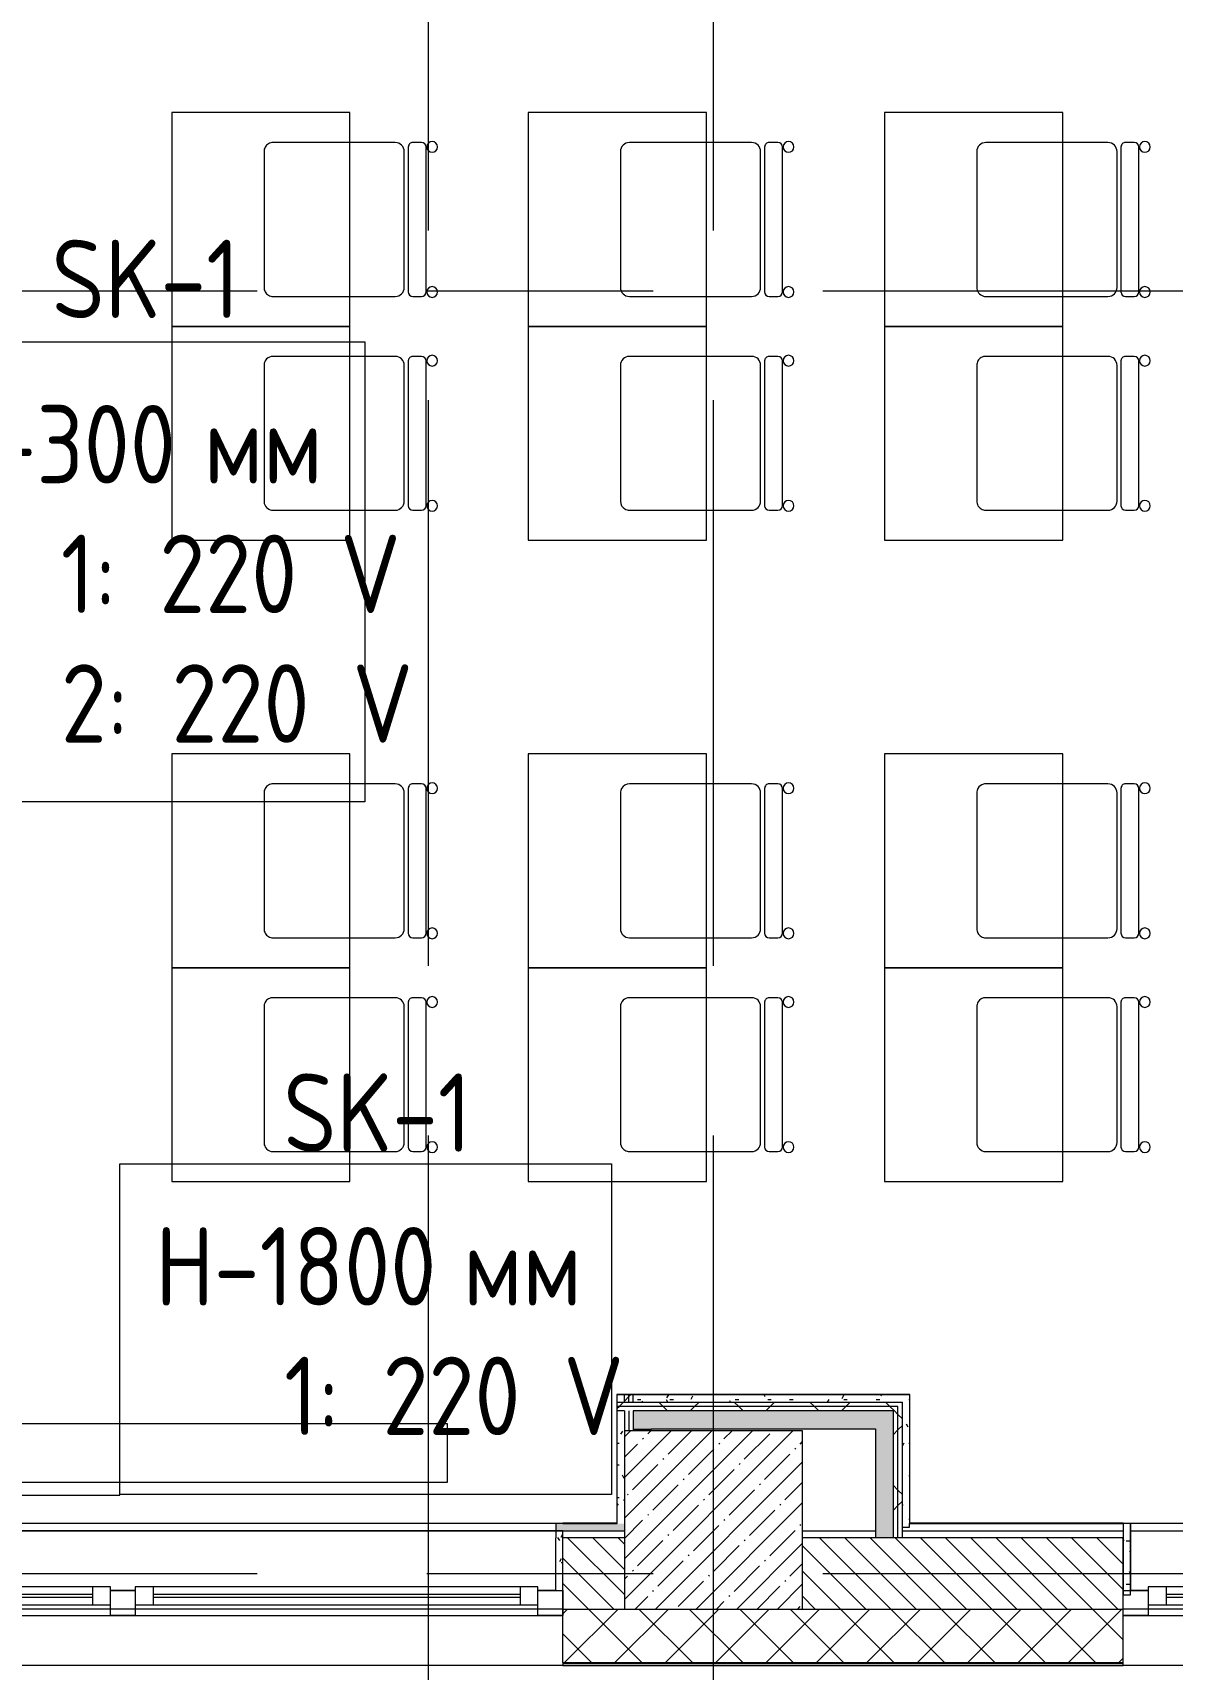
# Model space of a CAD drawing. Header units: millimetres. Extents: x 35881 to 234190, y -8553 to 29063.
# Drawn here: x 41250 to 44447, y -269 to 4324 of the extents above; entities that cross this region are included whole.
import ezdxf

# ---------------------------------------------------------------- set-up
doc = ezdxf.new("R2010")
doc.units = ezdxf.units.MM
doc.linetypes.add('Осевая', pattern=[3175, 635, -476.25, 1587.5, -476.25])
for name, color, linetype, lineweight in [('A-GLAZ', 7, 'Continuous', 9), ('A-GLAZ-1', 7, 'Continuous', 13), ('A-WALL', 7, 'Continuous', 9), ('E-ELEC-FIXT-IDEN', 7, 'Continuous', 9), ('I-WALL', 7, 'Continuous', 9), ('M-EQPM', 7, 'Continuous', 9), ('S-COLS', 7, 'Continuous', 9), ('Оси', 7, 'Continuous', 9), ('Оси-2', 7, 'Осевая', 9)]:
    doc.layers.add(name, color=color, linetype=linetype, lineweight=lineweight)
for name, color, linetype, lineweight, true_color in [('A-WALL-1', 7, 'Continuous', 9, 0x3c3c3c), ('A-WALL-FNSH-1', 7, 'Continuous', 9, 0x3c3c3c), ('I-FURN-1', 7, 'Continuous', 9, 0xf0f0f0), ('M-EQPM-1', 7, 'Continuous', 9, 0xd4d4d4)]:
    doc.layers.add(name, color=color, linetype=linetype, lineweight=lineweight, true_color=true_color)
doc.styles.add('GOST Common', font='GOST_Common.ttf', dxfattribs={"width": 0.9, "height": 220})
pattern_1 = [(0, (0, 0), (121.92, 30.48), [10.058, -81.382, 10.058, -81.382, -487.68]), (0, (0, 0), (121.92, 30.48), [-182.88, 10.058, -172.822, 10.058, -81.382, -213.36]), (0, (0, 0), (121.92, 30.48), [-457.2, 10.058, -50.902, 10.058, -142.342]), (120, (45.72, 15.24), (-87.356454, 90.345817), [10.058, -81.382, 10.058, -81.382, -487.68]), (120, (45.72, 15.24), (-87.356454, 90.345817), [-182.88, 10.058, -172.822, 10.058, -81.382, -213.36]), (120, (45.72, 15.24), (-87.356454, 90.345817), [-457.2, 10.058, -50.902, 10.058, -142.342]), (240, (60.96, 76.2), (-34.563546, -120.825817), [10.058, -81.382, 10.058, -81.382, -487.68]), (240, (60.96, 76.2), (-34.563546, -120.825817), [-182.88, 10.058, -172.822, 10.058, -81.382, -213.36]), (240, (60.96, 76.2), (-34.563546, -120.825817), [-457.2, 10.058, -50.902, 10.058, -142.342])]
pattern_2 = [(45, (0, 0), (-106.066, 106.066), []), (135, (0, 0), (-106.066, -106.066), [])]

# ---------------------------------------------------------------- blocks, each defined once
blk = doc.blocks.new('BSC_Колонна _Прямоугольная - 500х500-V6-План размещения напольных электротехнических лючков и розеток 1 этажа в осях 12-23')
at = {"layer": 'S-COLS'}
h = blk.add_hatch(dxfattribs=at)
h.set_pattern_fill('FP_8', color=256, style=0, pattern_type=2)
h.set_pattern_definition([(45, (-43160, -150), (-57.02463, 57.02463), []), (45, (-43102.975, -150), (-57.02463, 57.02463), [100.806, -20.161, 3.353, -16.808])])
h.paths.add_polyline_path([(-250, -250), (250, -250), (250, 250), (-250, 250), (-250, 69.9)])
for p, q in [((250, 250), (-250, 250)), ((-250, 250), (-250, -250)), ((250, -250), (250, 250)), ((-250, -250), (250, -250))]:
    blk.add_line(p, q, dxfattribs=at)
blk = doc.blocks.new('120_Окно_СКБ_2Ст - 120_Окно_СКБ_2Ст 3100х2500 _мал_створка слева_-22446080-План размещения напольных электротехнических лючков и розеток 1 этажа в осях 12-23')
at = {"layer": 'A-GLAZ'}
for p, q in [((1550, -57), (-1550, -57)), ((-1530, -127), (-1480, -127)), ((-1430, -107), (600, -107)), ((600, -117), (-1430, -117)), ((650, -127), (720, -127)), ((770, -107), (1430, -107)), ((1430, -117), (770, -117)), ((1480, -127), (1530, -127))]:
    blk.add_line(p, q, dxfattribs=at)
at = {"layer": 'A-GLAZ-1'}
for p, q in [((-1550, -127), (-1550, -57)), ((-1550, -57), (-1480, -57)), ((-1480, -57), (-1480, -127)), ((650, -87), (-1480, -87)), ((-1480, -87), (-1480, -137)), ((-1430, -137), (-1430, -87)), ((600, -137), (600, -87)), ((650, -127), (650, -57)), ((650, -57), (720, -57)), ((650, -137), (650, -87)), ((720, -57), (720, -127)), ((1480, -87), (720, -87)), ((720, -87), (720, -137)), ((770, -137), (770, -87)), ((1430, -137), (1430, -87)), ((1480, -127), (1480, -57)), ((1480, -57), (1550, -57)), ((1480, -137), (1480, -87)), ((1550, -57), (1550, -127)), ((-1480, -127), (-1550, -127)), ((-1480, -137), (650, -137)), ((720, -127), (650, -127)), ((720, -137), (1480, -137)), ((1550, -127), (1480, -127))]:
    blk.add_line(p, q, dxfattribs=at)
blk = doc.blocks.new('120_Окно_СКБ_2Ст - 120_Окно_СКБ_2Ст 2100х2500 _мал створка справа_-22445857-План размещения напольных электротехнических лючков и розеток 1 этажа в осях 12-23')
at = {"layer": 'A-GLAZ'}
for p, q in [((1050, -57), (-1050, -57)), ((-1030, -127), (-980, -127)), ((-930, -107), (100, -107)), ((100, -117), (-930, -117)), ((150, -127), (220, -127)), ((270, -107), (930, -107)), ((930, -117), (270, -117)), ((980, -127), (1030, -127))]:
    blk.add_line(p, q, dxfattribs=at)
at = {"layer": 'A-GLAZ-1'}
for p, q in [((-1050, -127), (-1050, -57)), ((-1050, -57), (-980, -57)), ((-980, -57), (-980, -127)), ((150, -87), (-980, -87)), ((-980, -87), (-980, -137)), ((-930, -137), (-930, -87)), ((100, -137), (100, -87)), ((150, -127), (150, -57)), ((150, -57), (220, -57)), ((150, -137), (150, -87)), ((220, -57), (220, -127)), ((980, -87), (220, -87)), ((220, -87), (220, -137)), ((270, -137), (270, -87)), ((930, -137), (930, -87)), ((980, -127), (980, -57)), ((980, -57), (1050, -57)), ((980, -137), (980, -87)), ((1050, -57), (1050, -127)), ((-980, -127), (-1050, -127)), ((-980, -137), (150, -137)), ((220, -127), (150, -127)), ((220, -137), (980, -137)), ((1050, -127), (980, -127))]:
    blk.add_line(p, q, dxfattribs=at)
blk = doc.blocks.new('Стол базовый прямоугольный - 1_7а-25476368-План размещения напольных электротехнических лючков и розеток 1 этажа в осях 12-23')
at = {"layer": 'I-FURN-1'}
for p, q in [((250, 300), (-250, 300)), ((-250, 300), (-250, -300)), ((250, -300), (250, 300)), ((-250, -300), (250, -300))]:
    blk.add_line(p, q, dxfattribs=at)
blk = doc.blocks.new('Стул Breuer - 1_9а-25403171-План размещения напольных электротехнических лючков и розеток 1 этажа в осях 12-23')
at = {"layer": 'I-FURN-1'}
for p, q in [((190.5, 241.3), (-190.5, 241.3)), ((-215.9, 215.9), (-215.9, 0)), ((215.9, 0), (215.9, 215.9)), ((-215.9, 0), (-215.9, -127)), ((215.9, -127), (215.9, 0)), ((-215.9, -176.2), (-215.9, -200.8)), ((203.2, -163.5), (-203.2, -163.5)), ((-190.5, -152.4), (190.5, -152.4)), ((215.9, -200.8), (215.9, -176.2)), ((-203.2, -213.5), (203.2, -213.5))]:
    blk.add_line(p, q, dxfattribs=at)
for centre, radius, start, end in [((-190.5, 215.9), 25.4, 135, 150), ((-190.5, 215.9), 25.4, 120, 135), ((-190.5, 215.9), 25.4, 105, 120), ((-190.5, 215.9), 25.4, 90, 105), ((190.5, 215.9), 25.4, 75, 90), ((190.5, 215.9), 25.4, 60, 75), ((190.5, 215.9), 25.4, 45, 60), ((190.5, 215.9), 25.4, 30, 45), ((-190.5, 215.9), 25.4, 165, 180), ((-190.5, 215.9), 25.4, 150, 165), ((190.5, 215.9), 25.4, 15, 30), ((190.5, 215.9), 25.4, 0, 15), ((-190.5, -127), 25.4, 180, 270), ((190.5, -127), 25.4, 270, 360), ((-203.2, -176.2), 12.7, 90, 180), ((203.2, -176.2), 12.7, 360, 90), ((-203.5, -230.6), 15.1, 360, 180), ((-203.2, -200.8), 12.7, 180, 270), ((203.7, -230.6), 15.1, 360, 180), ((203.2, -200.8), 12.7, 270, 360), ((-203.5, -230.6), 15.1, 180, 360), ((203.7, -230.6), 15.1, 180, 360)]:
    blk.add_arc(centre, radius, start, end, dxfattribs=at)
blk = doc.blocks.new('Стул Breuer - 1_9а-V71-План размещения напольных электротехнических лючков и розеток 1 этажа в осях 12-23')
at = {"layer": 'I-FURN-1'}
for p, q in [((190.5, 241.3), (-190.5, 241.3)), ((-215.9, 215.9), (-215.9, 0)), ((215.9, 0), (215.9, 215.9)), ((-215.9, 0), (-215.9, -127)), ((215.9, -127), (215.9, 0)), ((-215.9, -176.2), (-215.9, -200.8)), ((203.2, -163.5), (-203.2, -163.5)), ((-190.5, -152.4), (190.5, -152.4)), ((215.9, -200.8), (215.9, -176.2)), ((-203.2, -213.5), (203.2, -213.5))]:
    blk.add_line(p, q, dxfattribs=at)
for centre, radius, start, end in [((-190.5, 215.9), 25.4, 105, 180), ((-190.5, 215.9), 25.4, 90, 105), ((190.5, 215.9), 25.4, 75, 90), ((190.5, 215.9), 25.4, 60, 75), ((190.5, 215.9), 25.4, 45, 60), ((190.5, 215.9), 25.4, 0, 45), ((-190.5, -127), 25.4, 180, 270), ((190.5, -127), 25.4, 270, 360), ((-203.2, -176.2), 12.7, 90, 180), ((203.2, -176.2), 12.7, 360, 90), ((-203.5, -230.6), 15.1, 360, 180), ((-203.2, -200.8), 12.7, 180, 270), ((203.7, -230.6), 15.1, 360, 180), ((203.2, -200.8), 12.7, 270, 360), ((-203.5, -230.6), 15.1, 180, 360), ((203.7, -230.6), 15.1, 180, 360)]:
    blk.add_arc(centre, radius, start, end, dxfattribs=at)
blk = doc.blocks.new('Стул Breuer - 1_9а-V72-План размещения напольных электротехнических лючков и розеток 1 этажа в осях 12-23')
at = {"layer": 'I-FURN-1'}
for p, q in [((190.5, 241.3), (-190.5, 241.3)), ((-215.9, 215.9), (-215.9, 0)), ((215.9, 0), (215.9, 215.9)), ((-215.9, 0), (-215.9, -127)), ((215.9, -127), (215.9, 0)), ((-215.9, -176.2), (-215.9, -200.8)), ((203.2, -163.5), (-203.2, -163.5)), ((-190.5, -152.4), (190.5, -152.4)), ((215.9, -200.8), (215.9, -176.2)), ((-203.2, -213.5), (203.2, -213.5))]:
    blk.add_line(p, q, dxfattribs=at)
for centre, radius, start, end in [((-190.5, 215.9), 25.4, 90, 180), ((190.5, 215.9), 25.4, 0, 90), ((-190.5, -127), 25.4, 180, 270), ((190.5, -127), 25.4, 270, 360), ((-203.2, -176.2), 12.7, 90, 180), ((203.2, -176.2), 12.7, 360, 90), ((-203.5, -230.6), 15.1, 360, 180), ((-203.2, -200.8), 12.7, 180, 270), ((203.7, -230.6), 15.1, 360, 180), ((203.2, -200.8), 12.7, 270, 360), ((-203.5, -230.6), 15.1, 180, 360), ((203.7, -230.6), 15.1, 180, 360)]:
    blk.add_arc(centre, radius, start, end, dxfattribs=at)
blk = doc.blocks.new('Стул Breuer - 1_9а-V73-План размещения напольных электротехнических лючков и розеток 1 этажа в осях 12-23')
at = {"layer": 'I-FURN-1'}
for p, q in [((190.5, 241.3), (-190.5, 241.3)), ((-215.9, 215.9), (-215.9, 0)), ((215.9, 0), (215.9, 215.9)), ((-215.9, 0), (-215.9, -127)), ((215.9, -127), (215.9, 0)), ((-215.9, -176.2), (-215.9, -200.8)), ((203.2, -163.5), (-203.2, -163.5)), ((-190.5, -152.4), (190.5, -152.4)), ((215.9, -200.8), (215.9, -176.2)), ((-203.2, -213.5), (203.2, -213.5))]:
    blk.add_line(p, q, dxfattribs=at)
for centre, radius, start, end in [((-190.5, 215.9), 25.4, 90, 150), ((190.5, 215.9), 25.4, 0, 90), ((-190.5, 215.9), 25.4, 150, 180), ((-190.5, -127), 25.4, 180, 270), ((190.5, -127), 25.4, 270, 360), ((-203.2, -176.2), 12.7, 90, 180), ((203.2, -176.2), 12.7, 360, 90), ((-203.5, -230.6), 15.1, 360, 180), ((-203.2, -200.8), 12.7, 180, 270), ((203.7, -230.6), 15.1, 360, 180), ((203.2, -200.8), 12.7, 270, 360), ((-203.5, -230.6), 15.1, 180, 360), ((203.7, -230.6), 15.1, 180, 360)]:
    blk.add_arc(centre, radius, start, end, dxfattribs=at)
blk = doc.blocks.new('Стул Breuer - 1_9а-V74-План размещения напольных электротехнических лючков и розеток 1 этажа в осях 12-23')
at = {"layer": 'I-FURN-1'}
for p, q in [((190.5, 241.3), (-190.5, 241.3)), ((-215.9, 215.9), (-215.9, 0)), ((215.9, 0), (215.9, 215.9)), ((-215.9, 0), (-215.9, -127)), ((215.9, -127), (215.9, 0)), ((-215.9, -176.2), (-215.9, -200.8)), ((203.2, -163.5), (-203.2, -163.5)), ((-190.5, -152.4), (190.5, -152.4)), ((215.9, -200.8), (215.9, -176.2)), ((-203.2, -213.5), (203.2, -213.5))]:
    blk.add_line(p, q, dxfattribs=at)
for centre, radius, start, end in [((-190.5, 215.9), 25.4, 90, 165), ((190.5, 215.9), 25.4, 0, 90), ((-190.5, 215.9), 25.4, 165, 180), ((-190.5, -127), 25.4, 180, 270), ((190.5, -127), 25.4, 270, 360), ((-203.2, -176.2), 12.7, 90, 180), ((203.2, -176.2), 12.7, 360, 90), ((-203.5, -230.6), 15.1, 360, 180), ((-203.2, -200.8), 12.7, 180, 270), ((203.7, -230.6), 15.1, 360, 180), ((203.2, -200.8), 12.7, 270, 360), ((-203.5, -230.6), 15.1, 180, 360), ((203.7, -230.6), 15.1, 180, 360)]:
    blk.add_arc(centre, radius, start, end, dxfattribs=at)
blk = doc.blocks.new('Стул Breuer - 1_9а-V75-План размещения напольных электротехнических лючков и розеток 1 этажа в осях 12-23')
at = {"layer": 'I-FURN-1'}
for p, q in [((190.5, 241.3), (-190.5, 241.3)), ((-215.9, 215.9), (-215.9, 0)), ((215.9, 0), (215.9, 215.9)), ((-215.9, 0), (-215.9, -127)), ((215.9, -127), (215.9, 0)), ((-215.9, -176.2), (-215.9, -200.8)), ((203.2, -163.5), (-203.2, -163.5)), ((-190.5, -152.4), (190.5, -152.4)), ((215.9, -200.8), (215.9, -176.2)), ((-203.2, -213.5), (203.2, -213.5))]:
    blk.add_line(p, q, dxfattribs=at)
for centre, radius, start, end in [((-190.5, 215.9), 25.4, 135, 165), ((-190.5, 215.9), 25.4, 105, 135), ((-190.5, 215.9), 25.4, 90, 105), ((190.5, 215.9), 25.4, 60, 90), ((190.5, 215.9), 25.4, 30, 60), ((-190.5, 215.9), 25.4, 165, 180), ((190.5, 215.9), 25.4, 0, 30), ((-190.5, -127), 25.4, 180, 270), ((190.5, -127), 25.4, 270, 360), ((-203.2, -176.2), 12.7, 90, 180), ((203.2, -176.2), 12.7, 360, 90), ((-203.5, -230.6), 15.1, 360, 180), ((-203.2, -200.8), 12.7, 180, 270), ((203.7, -230.6), 15.1, 360, 180), ((203.2, -200.8), 12.7, 270, 360), ((-203.5, -230.6), 15.1, 180, 360), ((203.7, -230.6), 15.1, 180, 360)]:
    blk.add_arc(centre, radius, start, end, dxfattribs=at)
blk = doc.blocks.new('Стул Breuer - 1_9а-V82-План размещения напольных электротехнических лючков и розеток 1 этажа в осях 12-23')
at = {"layer": 'I-FURN-1'}
for p, q in [((190.5, 241.3), (-190.5, 241.3)), ((-215.9, 215.9), (-215.9, 0)), ((215.9, 0), (215.9, 215.9)), ((-215.9, 0), (-215.9, -127)), ((215.9, -127), (215.9, 0)), ((-215.9, -176.2), (-215.9, -200.8)), ((203.2, -163.5), (-203.2, -163.5)), ((-190.5, -152.4), (190.5, -152.4)), ((215.9, -200.8), (215.9, -176.2)), ((-203.2, -213.5), (203.2, -213.5))]:
    blk.add_line(p, q, dxfattribs=at)
for centre, radius, start, end in [((-190.5, 215.9), 25.4, 135, 150), ((-190.5, 215.9), 25.4, 120, 135), ((-190.5, 215.9), 25.4, 90, 120), ((190.5, 215.9), 25.4, 75, 90), ((190.5, 215.9), 25.4, 60, 75), ((190.5, 215.9), 25.4, 15, 60), ((-190.5, 215.9), 25.4, 165, 180), ((-190.5, 215.9), 25.4, 150, 165), ((190.5, 215.9), 25.4, 0, 15), ((-190.5, -127), 25.4, 180, 270), ((190.5, -127), 25.4, 270, 360), ((-203.2, -176.2), 12.7, 90, 180), ((203.2, -176.2), 12.7, 360, 90), ((-203.5, -230.6), 15.1, 360, 180), ((-203.2, -200.8), 12.7, 180, 270), ((203.7, -230.6), 15.1, 360, 180), ((203.2, -200.8), 12.7, 270, 360), ((-203.5, -230.6), 15.1, 180, 360), ((203.7, -230.6), 15.1, 180, 360)]:
    blk.add_arc(centre, radius, start, end, dxfattribs=at)
blk = doc.blocks.new('Стул Breuer - 1_9а-V83-План размещения напольных электротехнических лючков и розеток 1 этажа в осях 12-23')
at = {"layer": 'I-FURN-1'}
for p, q in [((190.5, 241.3), (-190.5, 241.3)), ((-215.9, 215.9), (-215.9, 0)), ((215.9, 0), (215.9, 215.9)), ((-215.9, 0), (-215.9, -127)), ((215.9, -127), (215.9, 0)), ((-215.9, -176.2), (-215.9, -200.8)), ((203.2, -163.5), (-203.2, -163.5)), ((-190.5, -152.4), (190.5, -152.4)), ((215.9, -200.8), (215.9, -176.2)), ((-203.2, -213.5), (203.2, -213.5))]:
    blk.add_line(p, q, dxfattribs=at)
for centre, radius, start, end in [((-190.5, 215.9), 25.4, 90, 180), ((190.5, 215.9), 25.4, 75, 90), ((190.5, 215.9), 25.4, 60, 75), ((190.5, 215.9), 25.4, 0, 60), ((-190.5, -127), 25.4, 180, 270), ((190.5, -127), 25.4, 270, 360), ((-203.2, -176.2), 12.7, 90, 180), ((203.2, -176.2), 12.7, 360, 90), ((-203.5, -230.6), 15.1, 360, 180), ((-203.2, -200.8), 12.7, 180, 270), ((203.7, -230.6), 15.1, 360, 180), ((203.2, -200.8), 12.7, 270, 360), ((-203.5, -230.6), 15.1, 180, 360), ((203.7, -230.6), 15.1, 180, 360)]:
    blk.add_arc(centre, radius, start, end, dxfattribs=at)
blk = doc.blocks.new('Стул Breuer - 1_9а-V84-План размещения напольных электротехнических лючков и розеток 1 этажа в осях 12-23')
at = {"layer": 'I-FURN-1'}
for p, q in [((190.5, 241.3), (-190.5, 241.3)), ((-215.9, 215.9), (-215.9, 0)), ((215.9, 0), (215.9, 215.9)), ((-215.9, 0), (-215.9, -127)), ((215.9, -127), (215.9, 0)), ((-215.9, -176.2), (-215.9, -200.8)), ((203.2, -163.5), (-203.2, -163.5)), ((-190.5, -152.4), (190.5, -152.4)), ((215.9, -200.8), (215.9, -176.2)), ((-203.2, -213.5), (203.2, -213.5))]:
    blk.add_line(p, q, dxfattribs=at)
for centre, radius, start, end in [((-190.5, 215.9), 25.4, 90, 180), ((190.5, 215.9), 25.4, 60, 90), ((190.5, 215.9), 25.4, 0, 60), ((-190.5, -127), 25.4, 180, 270), ((190.5, -127), 25.4, 270, 360), ((-203.2, -176.2), 12.7, 90, 180), ((203.2, -176.2), 12.7, 360, 90), ((-203.5, -230.6), 15.1, 360, 180), ((-203.2, -200.8), 12.7, 180, 270), ((203.7, -230.6), 15.1, 360, 180), ((203.2, -200.8), 12.7, 270, 360), ((-203.5, -230.6), 15.1, 180, 360), ((203.7, -230.6), 15.1, 180, 360)]:
    blk.add_arc(centre, radius, start, end, dxfattribs=at)
blk = doc.blocks.new('Стул Breuer - 1_9а-V85-План размещения напольных электротехнических лючков и розеток 1 этажа в осях 12-23')
at = {"layer": 'I-FURN-1'}
for p, q in [((190.5, 241.3), (-190.5, 241.3)), ((-215.9, 215.9), (-215.9, 0)), ((215.9, 0), (215.9, 215.9)), ((-215.9, 0), (-215.9, -127)), ((215.9, -127), (215.9, 0)), ((-215.9, -176.2), (-215.9, -200.8)), ((203.2, -163.5), (-203.2, -163.5)), ((-190.5, -152.4), (190.5, -152.4)), ((215.9, -200.8), (215.9, -176.2)), ((-203.2, -213.5), (203.2, -213.5))]:
    blk.add_line(p, q, dxfattribs=at)
for centre, radius, start, end in [((-190.5, 215.9), 25.4, 135, 165), ((-190.5, 215.9), 25.4, 90, 135), ((190.5, 215.9), 25.4, 0, 90), ((-190.5, 215.9), 25.4, 165, 180), ((-190.5, -127), 25.4, 180, 270), ((190.5, -127), 25.4, 270, 360), ((-203.2, -176.2), 12.7, 90, 180), ((203.2, -176.2), 12.7, 360, 90), ((-203.5, -230.6), 15.1, 360, 180), ((-203.2, -200.8), 12.7, 180, 270), ((203.7, -230.6), 15.1, 360, 180), ((203.2, -200.8), 12.7, 270, 360), ((-203.5, -230.6), 15.1, 180, 360), ((203.7, -230.6), 15.1, 180, 360)]:
    blk.add_arc(centre, radius, start, end, dxfattribs=at)
blk = doc.blocks.new('Стул Breuer - 1_9а-V86-План размещения напольных электротехнических лючков и розеток 1 этажа в осях 12-23')
at = {"layer": 'I-FURN-1'}
for p, q in [((190.5, 241.3), (-190.5, 241.3)), ((-215.9, 215.9), (-215.9, 0)), ((215.9, 0), (215.9, 215.9)), ((-215.9, 0), (-215.9, -127)), ((215.9, -127), (215.9, 0)), ((-215.9, -176.2), (-215.9, -200.8)), ((203.2, -163.5), (-203.2, -163.5)), ((-190.5, -152.4), (190.5, -152.4)), ((215.9, -200.8), (215.9, -176.2)), ((-203.2, -213.5), (203.2, -213.5))]:
    blk.add_line(p, q, dxfattribs=at)
for centre, radius, start, end in [((-190.5, 215.9), 25.4, 135, 150), ((-190.5, 215.9), 25.4, 120, 135), ((-190.5, 215.9), 25.4, 90, 120), ((190.5, 215.9), 25.4, 60, 90), ((190.5, 215.9), 25.4, 30, 60), ((-190.5, 215.9), 25.4, 150, 180), ((190.5, 215.9), 25.4, 15, 30), ((190.5, 215.9), 25.4, 0, 15), ((-190.5, -127), 25.4, 180, 270), ((190.5, -127), 25.4, 270, 360), ((-203.2, -176.2), 12.7, 90, 180), ((203.2, -176.2), 12.7, 360, 90), ((-203.5, -230.6), 15.1, 360, 180), ((-203.2, -200.8), 12.7, 180, 270), ((203.7, -230.6), 15.1, 360, 180), ((203.2, -200.8), 12.7, 270, 360), ((-203.5, -230.6), 15.1, 180, 360), ((203.7, -230.6), 15.1, 180, 360)]:
    blk.add_arc(centre, radius, start, end, dxfattribs=at)
blk = doc.blocks.new('Стул Breuer - 1_9а-V87-План размещения напольных электротехнических лючков и розеток 1 этажа в осях 12-23')
at = {"layer": 'I-FURN-1'}
for p, q in [((190.5, 241.3), (-190.5, 241.3)), ((-215.9, 215.9), (-215.9, 0)), ((215.9, 0), (215.9, 215.9)), ((-215.9, 0), (-215.9, -127)), ((215.9, -127), (215.9, 0)), ((-215.9, -176.2), (-215.9, -200.8)), ((203.2, -163.5), (-203.2, -163.5)), ((-190.5, -152.4), (190.5, -152.4)), ((215.9, -200.8), (215.9, -176.2)), ((-203.2, -213.5), (203.2, -213.5))]:
    blk.add_line(p, q, dxfattribs=at)
for centre, radius, start, end in [((-190.5, 215.9), 25.4, 135, 180), ((-190.5, 215.9), 25.4, 120, 135), ((-190.5, 215.9), 25.4, 105, 120), ((-190.5, 215.9), 25.4, 90, 105), ((190.5, 215.9), 25.4, 60, 90), ((190.5, 215.9), 25.4, 30, 60), ((190.5, 215.9), 25.4, 0, 30), ((-190.5, -127), 25.4, 180, 270), ((190.5, -127), 25.4, 270, 360), ((-203.2, -176.2), 12.7, 90, 180), ((203.2, -176.2), 12.7, 360, 90), ((-203.5, -230.6), 15.1, 360, 180), ((-203.2, -200.8), 12.7, 180, 270), ((203.7, -230.6), 15.1, 360, 180), ((203.2, -200.8), 12.7, 270, 360), ((-203.5, -230.6), 15.1, 180, 360), ((203.7, -230.6), 15.1, 180, 360)]:
    blk.add_arc(centre, radius, start, end, dxfattribs=at)
blk = doc.blocks.new('radiator_prado_classic_z_tip_30_po exemplyaru - Classic Z Тип 30-500-30677899-План размещения напольных электротехнических лючков и розеток 1 этажа в осях 12-23')
at = {"layer": 'M-EQPM-1'}
for p, q in [((0, 228), (0, 64)), ((1600, 228), (0, 228)), ((1600, 64), (1600, 228)), ((0, 64), (1600, 64))]:
    blk.add_line(p, q, dxfattribs=at)

msp = doc.modelspace()

# ---------------------------------------------------------------- hatches: boundary and pattern name
at = {"layer": 'A-WALL'}
h = msp.add_hatch(dxfattribs=at)
h.set_pattern_fill('FP_21', color=256, style=0, pattern_type=2)
h.set_pattern_definition([(135, (0, 0), (-35.35534, -35.35534), [])])
h.paths.add_polyline_path([(44081, -100), (44310, -100), (44310, 100), (43410, 100), (43410, -100)])
h.paths.add_polyline_path([(42737.5, -100), (42910, -100), (42910, 100), (42737.5, 100)])
h.paths.add_polyline_path([(39940, -100), (40637.5, -100), (40637.5, 100), (39940, 100)])
h = msp.add_hatch(dxfattribs=at)
h.set_pattern_fill('FP_17', color=256, style=0, pattern_type=2)
h.set_pattern_definition([(45, (0, 0), (-70.71068, 70.71068), []), (135, (0, 0), (-70.71068, -70.71068), [])])
h.paths.add_polyline_path([(75358.8, -250), (75700, -250), (75700, -100), (73980, -100), (73980, -250), (74631.4, -250)])
h.paths.add_polyline_path([(70660, -250), (70660, -100), (67060, -100), (67060, -250), (70267, -250)])
h.paths.add_polyline_path([(72280, -250), (72280, -100), (71560, -100), (71560, -250), (71721.8, -250)])
h.paths.add_polyline_path([(65160, -250), (66160, -250), (66160, -100), (65160, -100)])
h.paths.add_polyline_path([(63710, -250), (64260, -250), (64260, -100), (63710, -100)])
h.paths.add_polyline_path([(61410, -250), (61610, -250), (61610, -100), (60910, -100), (60910, -250)])
h.paths.add_polyline_path([(60010, -250), (60010, -100), (59260, -100), (59260, -250)])
h.paths.add_polyline_path([(57160, -250), (57160, -100), (56410, -100), (56410, -250), (56910, -250)])
h.paths.add_polyline_path([(52809.7, -250), (53310, -250), (53310, -100), (51871.5, -100), (51871.5, -250)])
h.paths.add_polyline_path([(49771.5, -250), (49771.5, -100), (49060, -100), (49060, -250)])
h.paths.add_polyline_path([(47910, -250), (48160, -250), (48160, -100), (47410, -100), (47410, -250)])
h.paths.add_polyline_path([(44081, -250), (44310, -250), (44310, -100), (42737.5, -100), (42737.5, -250), (43410, -250)])
h.paths.add_polyline_path([(40637.5, -250), (40637.5, -100), (39940, -100), (39940, -250)])
h.paths.add_polyline_path([(39040, -250), (39040, -100), (38742.7, -100), (38742.7, -250)])
at = {"layer": 'I-WALL'}
h = msp.add_hatch(dxfattribs=at)
h.set_pattern_fill('FP_58', color=256, style=0, pattern_type=2)
h.set_pattern_definition(pattern_1)
h.paths.add_polyline_path([(43011.3, 481), (43690, 481), (43690, 501), (42935, 501), (42935, 481)])
h.paths.add_polyline_path([(42910, 481), (42910, 501), (42890, 501), (42890, 481)])
h = msp.add_hatch(dxfattribs=at)
h.set_pattern_fill('FP_60', color=256, style=0, pattern_type=2)
h.set_pattern_definition(pattern_2)
h.paths.add_polyline_path([(43690, 468.5), (43690, 481), (42890, 481), (42890, 468.5), (43677.5, 468.5)])
h = msp.add_hatch(dxfattribs=at)
h.set_pattern_fill('FP_60', color=256, style=0, pattern_type=2)
h.set_pattern_definition(pattern_2)
h.paths.add_polyline_path([(43665, 456), (43677.5, 456), (43677.5, 468.5), (42890, 468.5), (42890, 456), (43353.6, 456)])
h = msp.add_hatch(dxfattribs=at)
h.set_pattern_fill('FP_60', color=256, style=0, pattern_type=2)
h.set_pattern_definition(pattern_2)
h.paths.add_polyline_path([(42922.5, 400), (42922.5, 456), (42910, 456), (42910, 400)])
h.paths.add_polyline_path([(42910, 481), (42922.5, 481), (42922.5, 501), (42910, 501)])
h = msp.add_hatch(dxfattribs=at)
h.set_pattern_fill('FP_60', color=256, style=0, pattern_type=2)
h.set_pattern_definition(pattern_2)
h.paths.add_polyline_path([(42922.5, 400), (42935, 400), (42935, 456), (42922.5, 456), (42922.5, 406)])
h.paths.add_polyline_path([(42922.5, 481), (42935, 481), (42935, 501), (42922.5, 501)])
h = msp.add_hatch(dxfattribs=at)
h.set_pattern_fill('FP_60', color=256, style=0, pattern_type=2)
h.set_pattern_definition(pattern_2)
h.paths.add_polyline_path([(43690, 100), (43690, 468.5), (43677.5, 468.5), (43677.5, 100)])
h = msp.add_hatch(dxfattribs=at)
h.set_pattern_fill('FP_58', color=256, style=0, pattern_type=2)
h.set_pattern_definition(pattern_1)
h.paths.add_polyline_path([(43690, 130), (43710, 130), (43710, 501), (43690, 501), (43690, 219.9)])
h = msp.add_hatch(dxfattribs=at)
h.set_pattern_fill('FP_58', color=256, style=0, pattern_type=2)
h.set_pattern_definition(pattern_1)
h.paths.add_polyline_path([(42890, 140), (42910, 140), (42910, 456), (42890, 456), (42890, 141)])
for points in [[(43615, 406), (43665, 406), (43665, 456), (42935, 456), (42935, 406), (43353.6, 406)], [(42985, 400), (42985, 406), (42935, 406), (42935, 400)], [(43665, 100), (43665, 406), (43615, 406), (43615, 100)]]:
    msp.add_hatch(color=256, dxfattribs=at).paths.add_polyline_path(points)
h = msp.add_hatch(dxfattribs=at)
h.set_pattern_fill('FP_60', color=256, style=0, pattern_type=2)
h.set_pattern_definition(pattern_2)
h.paths.add_polyline_path([(43665, 100), (43677.5, 100), (43677.5, 456), (43665, 456), (43665, 219.9)])
h = msp.add_hatch(dxfattribs=at)
h.set_pattern_fill('FP_58', color=256, style=0, pattern_type=2)
h.set_pattern_definition(pattern_1)
h.paths.add_polyline_path([(42910, 120), (42910, 140), (42717.5, 140), (42717.5, 120)])
h.paths.add_polyline_path([(40560, 120), (40560, 140), (39940, 140), (39940, 120)])
h.paths.add_polyline_path([(39061, 120), (39060, 140), (39040, 140), (39040, 120)])
h = msp.add_hatch(dxfattribs=at)
h.set_pattern_fill('FP_58', color=256, style=0, pattern_type=2)
h.set_pattern_definition(pattern_1)
h.paths.add_polyline_path([(44330, -60), (44330, 140), (44310, 140), (44310, -60)])
h = msp.add_hatch(dxfattribs=at)
h.set_pattern_fill('FP_58', color=256, style=0, pattern_type=2)
h.set_pattern_definition(pattern_1)
h.paths.add_polyline_path([(42737.5, -48), (42737.5, 120), (42717.5, 120), (42717.5, -48)])

# ---------------------------------------------------------------- linework, layer by layer
at = {"layer": 'A-WALL'}
for p, q in [((42890, 481), (43690, 481)), ((43677.5, 468.5), (42890, 468.5)), ((42910, 481), (42910, 501)), ((42922.5, 481), (42922.5, 501)), ((42935, 481), (42935, 501)), ((43677.5, 100), (43677.5, 468.5)), ((42910, 456), (42890, 456)), ((42890, 140), (42890, 434.4)), ((42910, 456), (42910, 400)), ((42922.5, 456), (42922.5, 400)), ((43665, 456), (42935, 456)), ((42935, 456), (42935, 400)), ((43665, 100), (43665, 456)), ((42737.5, -100), (42910, -100)), ((43410, -100), (44310, -100)), ((42737.5, -258), (40637.5, -258)), ((42737.5, -250), (44310, -250)), ((42737.5, -253), (44310, -253)), ((47410, -258), (44310, -258))]:
    msp.add_line(p, q, dxfattribs=at)
at = {"layer": 'A-WALL-1'}
for p, q in [((43710, 501), (42890, 501)), ((43690, 100), (43690, 481)), ((42985, 406), (43615, 406)), ((42985, 400), (42985, 406)), ((43615, 406), (43615, 100)), ((42737.5, 140), (42717.5, 140)), ((42717.5, 140), (42717.5, 120)), ((43710, 130), (43710, 140)), ((44310, 140), (44310, -60)), ((44330, 140), (44310, 140)), ((44330, -60), (44330, 140)), ((42717.5, 120), (42910, 120)), ((42717.5, 120), (42717.5, 100)), ((42737.5, 120), (42717.5, 120)), ((42737.5, -250), (42737.5, 120)), ((42910, 100), (42737.5, 100)), ((44310, 100), (43410, 100)), ((43690, 130), (43710, 130)), ((44310, -250), (44310, 100)), ((42717.5, -48), (42737.5, -48)), ((44310, -60), (44330, -60))]:
    msp.add_line(p, q, dxfattribs=at)
at = {"layer": 'A-WALL-FNSH-1'}
for p, q in [((42889, 502), (42889, 141)), ((43711, 502), (42889, 502)), ((42890, 434.4), (42890, 501)), ((43710, 501), (43710, 140)), ((43711, 141), (43711, 502)), ((42889, 141), (42737.5, 141)), ((42737.5, 141), (42737.5, 140)), ((42737.5, 140), (42890, 140)), ((43710, 140), (44310, 140)), ((44310, 141), (43711, 141)), ((44310, 140), (44310, 141)), ((44330, 140), (44330, -48)), ((44331, 140), (44330, 140)), ((44331, -48), (44331, 140)), ((42716.5, 100), (42716.5, -48)), ((42717.5, 100), (42716.5, 100)), ((42717.5, -48), (42717.5, 100)), ((42716.5, -48), (42717.5, -48)), ((44330, -48), (44331, -48)), ((42737.5, -250), (42737.5, -258)), ((42737.5, -258), (44310, -258)), ((44310, -258), (44310, -250))]:
    msp.add_line(p, q, dxfattribs=at)
at = {"layer": 'E-ELEC-FIXT-IDEN'}
for p, q in [((41494.4, 220), (41494.4, 685.6)), ((40348.8, 220), (41494.4, 220))]:
    msp.add_line(p, q, dxfattribs=at)
at = {"layer": 'E-ELEC-FIXT-IDEN', "flags": 128}
for points in [[(40868, 3456.8), (42181.3, 3456.8), (42181.3, 2165.8), (40868, 2165.8)], [(41494.4, 1149.6), (42873.4, 1149.6), (42873.4, 221.6), (41494.4, 221.6)]]:
    msp.add_lwpolyline(points, close=True, dxfattribs=at)
at = {"layer": 'I-WALL'}
for p, q in [((40637.5, 141), (42737.5, 141)), ((42717.5, 140), (40637.5, 140)), ((44310, 141), (47389, 141)), ((47390, 140), (44330, 140)), ((40560, 120), (42717.5, 120)), ((42717.5, 120), (40560, 120)), ((43410, 120), (43615, 120)), ((43690, 120), (44310, 120)), ((44330, 120), (47390, 120)), ((42737.5, -100), (40637.5, -100)), ((47410, -100), (44310, -100))]:
    msp.add_line(p, q, dxfattribs=at)
at = {"layer": 'Оси'}
for p, q in [((42360, -1906.3), (42360, 593.7)), ((43160, -1906.3), (43160, 593.7))]:
    msp.add_line(p, q, dxfattribs=at)
at = {"layer": 'Оси-2'}
for p, q in [((42360, 593.7), (42360, 24898.1)), ((43160, 593.7), (43160, 24898.1)), ((39180.8, 3600), (82200, 3600)), ((39180.8, 0), (82200, 0))]:
    msp.add_line(p, q, dxfattribs=at)

# ---------------------------------------------------------------- block references
at = {"layer": 'A-GLAZ', "rotation": 180}
for name, p in [('120_Окно_СКБ_2Ст - 120_Окно_СКБ_2Ст 2100х2500 _мал створка справа_-22445857-План размещения напольных электротехнических лючков и розеток 1 этажа в осях 12-23', (41687.5, -175)), ('120_Окно_СКБ_2Ст - 120_Окно_СКБ_2Ст 3100х2500 _мал_створка слева_-22446080-План размещения напольных электротехнических лючков и розеток 1 этажа в осях 12-23', (45860, -175))]:
    msp.add_blockref(name, p, dxfattribs=at)
at = {"layer": 'I-FURN-1'}
for p in [(41890, 3800), (42890, 3800), (43890, 3800), (41890, 3200), (42890, 3200), (43890, 3200), (41890, 2000), (42890, 2000), (43890, 2000), (41890, 1400), (42890, 1400), (43890, 1400)]:
    msp.add_blockref('Стол базовый прямоугольный - 1_7а-25476368-План размещения напольных электротехнических лючков и розеток 1 этажа в осях 12-23', p, dxfattribs=at)
at = {"layer": 'I-FURN-1', "rotation": 89.99999999999959}
for name, p in [('Стул Breuer - 1_9а-25403171-План размещения напольных электротехнических лючков и розеток 1 этажа в осях 12-23', (42140, 3800)), ('Стул Breuer - 1_9а-V72-План размещения напольных электротехнических лючков и розеток 1 этажа в осях 12-23', (43140, 3800)), ('Стул Breuer - 1_9а-V74-План размещения напольных электротехнических лючков и розеток 1 этажа в осях 12-23', (44140, 3800)), ('Стул Breuer - 1_9а-V71-План размещения напольных электротехнических лючков и розеток 1 этажа в осях 12-23', (42140, 3200)), ('Стул Breuer - 1_9а-V73-План размещения напольных электротехнических лючков и розеток 1 этажа в осях 12-23', (43140, 3200)), ('Стул Breuer - 1_9а-V75-План размещения напольных электротехнических лючков и розеток 1 этажа в осях 12-23', (44140, 3200)), ('Стул Breuer - 1_9а-V86-План размещения напольных электротехнических лючков и розеток 1 этажа в осях 12-23', (42140, 2000)), ('Стул Breuer - 1_9а-V84-План размещения напольных электротехнических лючков и розеток 1 этажа в осях 12-23', (43140, 2000)), ('Стул Breuer - 1_9а-V82-План размещения напольных электротехнических лючков и розеток 1 этажа в осях 12-23', (44140, 2000)), ('Стул Breuer - 1_9а-V87-План размещения напольных электротехнических лючков и розеток 1 этажа в осях 12-23', (42140, 1400)), ('Стул Breuer - 1_9а-V85-План размещения напольных электротехнических лючков и розеток 1 этажа в осях 12-23', (43140, 1400)), ('Стул Breuer - 1_9а-V83-План размещения напольных электротехнических лючков и розеток 1 этажа в осях 12-23', (44140, 1400))]:
    msp.add_blockref(name, p, dxfattribs=at)
at = {"layer": 'M-EQPM'}
msp.add_blockref('radiator_prado_classic_z_tip_30_po exemplyaru - Classic Z Тип 30-500-30677899-План размещения напольных электротехнических лючков и розеток 1 этажа в осях 12-23', (40814, 191.7), dxfattribs=at)
at = {"layer": 'S-COLS'}
msp.add_blockref('BSC_Колонна _Прямоугольная - 500х500-V6-План размещения напольных электротехнических лючков и розеток 1 этажа в осях 12-23', (43160, 150), dxfattribs=at)

# ---------------------------------------------------------------- texts
at = {"layer": 'E-ELEC-FIXT-IDEN', "char_height": 220, "attachment_point": 1, "style": 'GOST Common'}
for s, insert, width in [('SK-1', (41302.6, 3743.2), 656.582), ('H-300 ', (40968, 3279.2), 923.544), ('мм', (41730, 3279.2), 375.19), ('   1: 220 V', (40968, 2915.4), 1291.519), ('   2: 220 V', (40968, 2551.6), 1342.025), ('SK-1', (41952.8, 1403.2), 656.582), ('H-1800 ', (41594.4, 972), 1046.202), ('мм', (42457.6, 972), 375.19), ('   1: 220 V', (41594.4, 608.2), 1291.519)]:
    msp.add_mtext(s, dxfattribs=dict(at, insert=insert, width=width))

doc.saveas('drawing.dxf')
